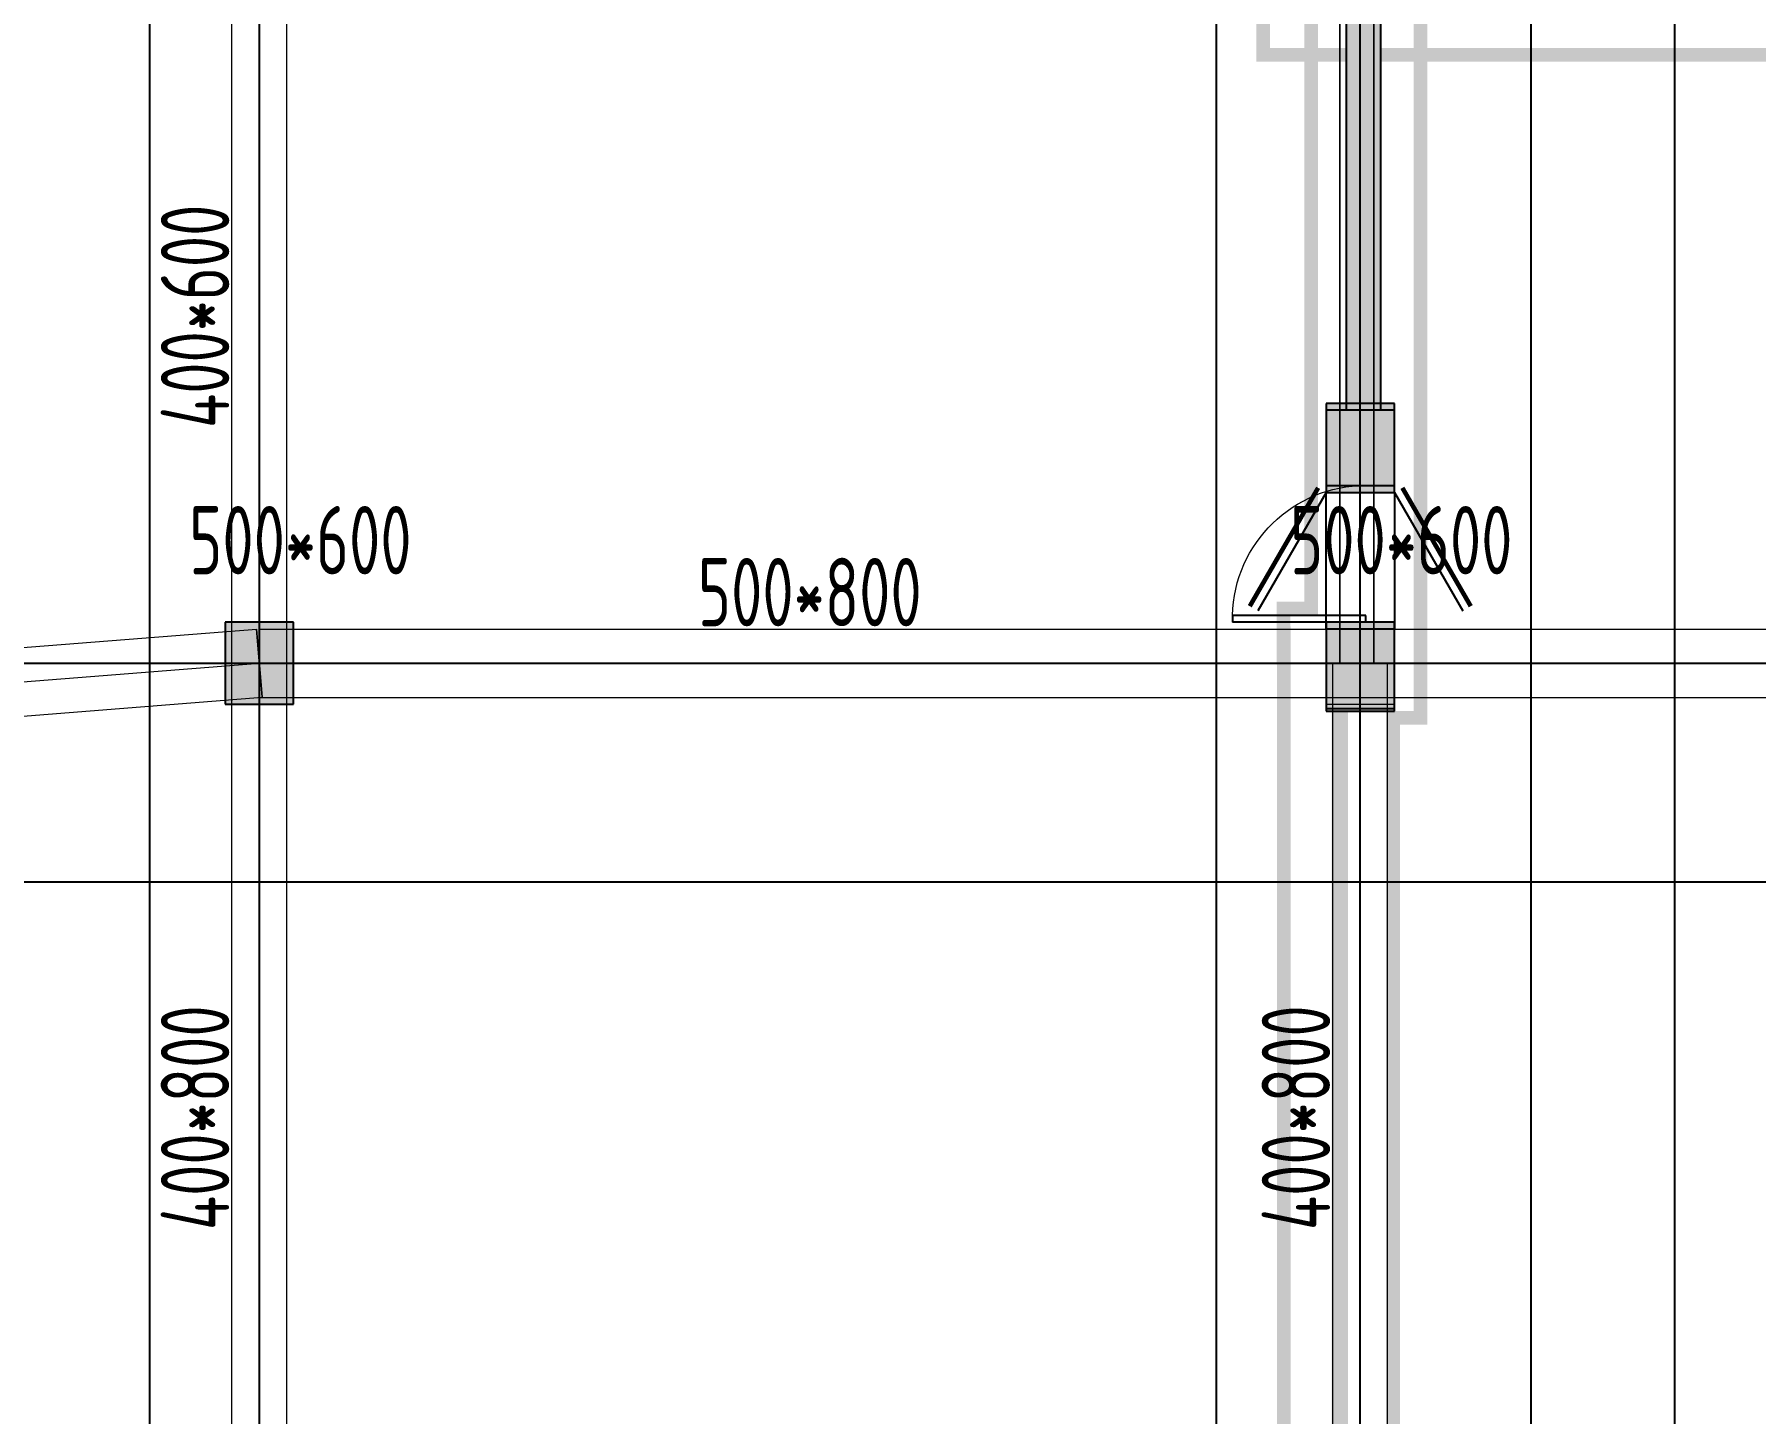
# Model space of a CAD drawing. Extents: x 369444 to 684549, y -549309 to 575337.
# Drawn here: x 528480 to 541065, y 444718 to 454807 of the extents above; entities that cross this region are included whole.
import ezdxf

# ---------------------------------------------------------------- set-up
doc = ezdxf.new("R2010")
doc.units = 0
doc.header["$LTSCALE"] = 1000
doc.header["$MEASUREMENT"] = 0
doc.linetypes.add('DASH', pattern=[0.35, 0.25, -0.1])
for name, color, linetype, lineweight, true_color in [('-1-0-1', 7, 'Continuous', 0, 0xc0c0c0), ('-1-1-2', 7, 'Continuous', 0, 0xc0c0c0), ('-2-0-1', 1, 'Continuous', 0, 0xff0000), ('-2-1-2', 9, 'Continuous', 0, 0x808080), ('1-6-1', 7, 'Continuous', 0, 0x55ff55), ('1-6-2', 7, 'Continuous', 0, 0x55ff55), ('11-6-1', 2, 'Continuous', 0, 0xffff00), ('11-6-2', 2, 'Continuous', 0, 0xffff00), ('11-6-5', 2, 'Continuous', 0, 0xffff00), ('12-6-1', 4, 'Continuous', 0, 0x00ffff), ('12-6-2', 4, 'Continuous', 0, 0x00ffff), ('12-6-5', 4, 'Continuous', 0, 0x00ffff)]:
    doc.layers.add(name, color=color, linetype=linetype, lineweight=lineweight, true_color=true_color)
for name, color, linetype in [('A-WALL-HATCH', 8, 'Continuous'), ('COLUMN', 9, 'Continuous'), ('DOTE', 1, 'Continuous'), ('PUB_HATCH', 8, 'Continuous'), ('WALL', 9, 'Continuous'), ('WINDOW', 4, 'Continuous'), ('防火分区线', 7, 'Continuous')]:
    doc.layers.add(name, color=color, linetype=linetype)
doc.styles.add('yjkcad', font='yjkeng.shx', dxfattribs={"width": 0.7, "height": 250, "bigfont": 'yjkchn.shx'})

# ---------------------------------------------------------------- blocks, each defined once
blk = doc.blocks.new('$DorLib2D$00000213')
at = {"color": 0, "linetype": 'DASH', "const_width": 0.02}
blk.add_lwpolyline([(0.5, 0), (-0.5, 0)], dxfattribs=at)
blk = doc.blocks.new('$DorLib2D$00000001')
for p, q in [((0.45, 0.975), (0.5, 0.975)), ((0.45, 0), (0.45, 0.975)), ((0.5, 0), (0.5, 0.975)), ((0.5, 0), (0.45, 0))]:
    blk.add_line(p, q)
at = {"lineweight": 13}
blk.add_arc((0.475, 0), 0.975, 91.4693, 180, dxfattribs=at)
blk = doc.blocks.new('_FZH')
blk.add_lwpolyline([(-0.5, -0.5), (0.5, -0.5), (0.5, 0.5), (-0.5, 0.5)], close=True)
at = {"layer": 'PUB_HATCH'}
blk.add_solid([(-0.5, -0.5), (0.5, -0.5), (-0.5, 0.5), (0.5, 0.5)], dxfattribs=at)
blk = doc.blocks.new('$DorLib2D$00000193')
at = {"color": 0}
blk.add_line((-0.5, 0.1), (0.366, 0.6), dxfattribs=at)
at = {"color": 0, "const_width": 0.0333}
blk.add_lwpolyline([(-0.533, 0.158), (0.333, 0.658)], dxfattribs=at)

msp = doc.modelspace()

# ---------------------------------------------------------------- hatches: boundary and pattern name
at = {"layer": 'A-WALL-HATCH'}
for points in [[(537924.6, 451506.8), (538424.6, 451506.8), (538424.6, 452106.8), (537924.6, 452106.8)], [(529874.7, 449906.6), (530374.7, 449906.6), (530374.7, 450506.6), (529874.7, 450506.6)], [(537924.5, 449856.6), (538424.6, 449856.6), (538424.6, 450506.6), (537924.5, 450506.6)]]:
    msp.add_hatch(color=256, dxfattribs=at).paths.add_polyline_path(points)
at = {"layer": 'PUB_HATCH'}
msp.add_hatch(color=256, dxfattribs=at).paths.add_polyline_path([(538074.6, 452057), (538324.6, 452057), (538324.6, 454907), (538204.6, 454957), (538074.6, 454907)])

# ---------------------------------------------------------------- linework, layer by layer
at = {"layer": '-1-0-1', "color": 0}
for p in [(530124.3, 450207.1, -3600), (538174.3, 450207.1, -3600)]:
    msp.add_point(p, dxfattribs=at)
at = {"layer": '-1-1-2', "color": 0}
for p, q in [((530124.3, 450207.1, -3600), (530124.3, 450207.1)), ((538174.3, 450207.1, -3600), (538174.3, 450207.1))]:
    msp.add_line(p, q, dxfattribs=at)
at = {"layer": '-2-0-1', "color": 0}
for p, q in [((530124.3, 450207.1, -3600), (530124.3, 455282.1, -3600)), ((538174.3, 450207.1, -3600), (538174.3, 454907.2, -3600)), ((523774.3, 449706.9, -3600), (530124.3, 450207.1, -3600)), ((530124.3, 443557.1, -3600), (530124.3, 450207.1, -3600)), ((530124.3, 450207.1, -3600), (538174.3, 450207.1, -3600)), ((538174.3, 443557.1, -3600), (538174.3, 450207.1, -3600)), ((538174.3, 450207.1, -3600), (546574.3, 450207.1, -3600))]:
    msp.add_line(p, q, dxfattribs=at)
at = {"layer": '-2-1-2', "color": 0}
for p, q in [((530124.3, 450207.1), (530124.3, 455282.1)), ((538174.3, 450207.1), (538174.3, 454907.2)), ((523774.3, 449706.9), (530124.3, 450207.1)), ((530124.3, 443557.1), (530124.3, 450207.1)), ((530124.3, 450207.1), (538174.3, 450207.1)), ((538174.3, 443557.1), (538174.3, 450207.1)), ((538174.3, 450207.1), (546574.3, 450207.1))]:
    msp.add_line(p, q, dxfattribs=at)
at = {"layer": '1-6-1', "color": 0}
for p, q in [((538024.3, 454907.2, -3600), (538024.3, 450207.1, -3600)), ((538024.3, 450207.1), (538024.3, 454907.2)), ((538274.3, 454907.2), (538274.3, 450207.1)), ((538274.3, 450207.1, -3600), (538274.3, 454907.2, -3600)), ((538024.3, 450207.1, -3600), (538024.3, 450207.1)), ((538024.3, 450207.1, -3600), (538274.3, 450207.1, -3600)), ((538024.3, 450207.1), (538024.3, 450207.1, -3600)), ((538274.3, 450207.1), (538024.3, 450207.1)), ((538274.3, 450207.1), (538274.3, 450207.1, -3600)), ((538274.3, 450207.1, -3600), (538274.3, 450207.1))]:
    msp.add_line(p, q, dxfattribs=at)
at = {"layer": '1-6-2', "color": 0}
for p, q in [((538174.3, 454907.2), (538174.3, 450207.1)), ((538174.3, 450207.1, -3600), (538174.3, 454907.2, -3600)), ((538174.3, 450207.1), (538174.3, 450207.1, -3600))]:
    msp.add_line(p, q, dxfattribs=at)
at = {"layer": '11-6-1', "color": 0}
for p, q in [((529874.3, 450507.1), (529874.3, 449907.1)), ((530374.3, 450507.1), (529874.3, 450507.1)), ((529874.3, 450507.1, -3600), (529874.3, 449907.1, -3600)), ((530374.3, 450507.1, -3600), (529874.3, 450507.1, -3600)), ((529874.3, 450507.1, -3600), (529874.3, 450507.1)), ((530374.3, 449907.1), (530374.3, 450507.1)), ((530374.3, 449907.1, -3600), (530374.3, 450507.1, -3600)), ((530374.3, 450507.1, -3600), (530374.3, 450507.1)), ((537924.3, 450507.1), (537924.3, 449907.1)), ((538424.3, 450507.1), (537924.3, 450507.1)), ((537924.3, 450507.1, -3600), (537924.3, 449907.1, -3600)), ((538424.3, 450507.1, -3600), (537924.3, 450507.1, -3600)), ((537924.3, 450507.1, -3600), (537924.3, 450507.1)), ((538424.3, 449907.1), (538424.3, 450507.1)), ((538424.3, 449907.1, -3600), (538424.3, 450507.1, -3600)), ((538424.3, 450507.1, -3600), (538424.3, 450507.1)), ((529874.3, 449907.1), (530374.3, 449907.1)), ((529874.3, 449907.1, -3600), (530374.3, 449907.1, -3600)), ((529874.3, 449907.1, -3600), (529874.3, 449907.1)), ((530374.3, 449907.1, -3600), (530374.3, 449907.1)), ((537924.3, 449907.1), (538424.3, 449907.1)), ((537924.3, 449907.1, -3600), (538424.3, 449907.1, -3600)), ((537924.3, 449907.1, -3600), (537924.3, 449907.1)), ((538424.3, 449907.1, -3600), (538424.3, 449907.1))]:
    msp.add_line(p, q, dxfattribs=at)
at = {"layer": '11-6-2', "color": 0}
for p, q in [((530124.3, 450207.1, -3600), (530124.3, 450207.1)), ((538174.3, 450207.1, -3600), (538174.3, 450207.1))]:
    msp.add_line(p, q, dxfattribs=at)
at = {"layer": '12-6-1', "color": 0}
for p, q in [((529924.3, 450207.1), (529924.3, 455282.1)), ((529924.3, 450207.1, -600), (529924.3, 455282.1, -600)), ((530324.3, 450207.1), (530324.3, 455282.1)), ((530324.3, 450207.1, -600), (530324.3, 455282.1, -600)), ((523754.7, 449956.2), (530104.7, 450456.3)), ((523754.7, 449956.2, -800), (530104.7, 450456.3, -800)), ((530104.7, 450456.3), (530143.9, 449957.8)), ((530104.7, 450456.3, -800), (530104.7, 450456.3)), ((530143.9, 449957.8, -800), (530104.7, 450456.3, -800)), ((530124.3, 450457.1), (530124.3, 449957.1)), ((530124.3, 450457.1, -800), (530124.3, 450457.1)), ((530124.3, 449957.1, -800), (530124.3, 450457.1, -800)), ((530124.3, 450457.1), (538174.3, 450457.1)), ((530124.3, 450457.1, -800), (538174.3, 450457.1, -800)), ((538174.3, 450457.1), (538174.3, 449957.1)), ((538174.3, 450457.1, -800), (538174.3, 450457.1)), ((538174.3, 449957.1, -800), (538174.3, 450457.1, -800)), ((538174.3, 450457.1), (546574.3, 450457.1)), ((538174.3, 450457.1, -800), (546574.3, 450457.1, -800)), ((538174.3, 450457.1), (538174.3, 449957.1)), ((538174.3, 450457.1, -800), (538174.3, 450457.1)), ((538174.3, 449957.1, -800), (538174.3, 450457.1, -800)), ((529924.3, 450207.1), (530324.3, 450207.1)), ((529924.3, 450207.1, -600), (529924.3, 450207.1)), ((530324.3, 450207.1, -600), (529924.3, 450207.1, -600)), ((529924.3, 450207.1, 0), (530324.3, 450207.1, 0)), ((529924.3, 450207.1, -800), (529924.3, 450207.1, 0)), ((530324.3, 450207.1, -800), (529924.3, 450207.1, -800)), ((529924.3, 443557.1, 0), (529924.3, 450207.1, 0)), ((529924.3, 443557.1, -800), (529924.3, 450207.1, -800)), ((530324.3, 450207.1), (530324.3, 450207.1, -600)), ((530324.3, 450207.1, 0), (530324.3, 450207.1, -800)), ((530324.3, 443557.1, 0), (530324.3, 450207.1, 0)), ((530324.3, 443557.1, -800), (530324.3, 450207.1, -800)), ((537974.3, 450207.1, 0), (538374.3, 450207.1, 0)), ((537974.3, 450207.1, -800), (537974.3, 450207.1, 0)), ((538374.3, 450207.1, -800), (537974.3, 450207.1, -800)), ((537974.3, 443557.1, 0), (537974.3, 450207.1, 0)), ((537974.3, 443557.1, -800), (537974.3, 450207.1, -800)), ((538374.3, 450207.1, 0), (538374.3, 450207.1, -800)), ((538374.3, 443557.1, 0), (538374.3, 450207.1, 0)), ((538374.3, 443557.1, -800), (538374.3, 450207.1, -800)), ((523794, 449457.7), (530143.9, 449957.8)), ((523794, 449457.7, -800), (530143.9, 449957.8, -800)), ((530124.3, 449957.1), (530124.3, 449957.1, -800)), ((530124.3, 449957.1), (538174.3, 449957.1)), ((530124.3, 449957.1, -800), (538174.3, 449957.1, -800)), ((530143.9, 449957.8), (530143.9, 449957.8, -800)), ((538174.3, 449957.1), (538174.3, 449957.1, -800)), ((538174.3, 449957.1), (546574.3, 449957.1)), ((538174.3, 449957.1, -800), (546574.3, 449957.1, -800)), ((538174.3, 449957.1), (538174.3, 449957.1, -800))]:
    msp.add_line(p, q, dxfattribs=at)
at = {"layer": '12-6-2', "color": 0}
for p, q in [((530124.3, 450207.1), (530124.3, 455282.1)), ((523774.3, 449706.9), (530124.3, 450207.1)), ((530124.3, 450207.1), (538174.3, 450207.1)), ((530124.3, 443557.1), (530124.3, 450207.1)), ((538174.3, 450207.1), (546574.3, 450207.1)), ((538174.3, 443557.1), (538174.3, 450207.1))]:
    msp.add_line(p, q, dxfattribs=at)
at = {"layer": 'COLUMN', "color": 8}
for p, q in [((538424.6, 452106.8), (537924.6, 452106.8)), ((537924.6, 452106.8), (537924.6, 451506.8)), ((538424.6, 451506.8), (538424.6, 452106.8)), ((537924.6, 451506.8), (538424.6, 451506.8)), ((530374.7, 450506.6), (529874.7, 450506.6)), ((529874.7, 450506.6), (529874.7, 449906.6)), ((530374.7, 449906.6), (530374.7, 450506.6)), ((538424.6, 450506.6), (537924.5, 450506.6)), ((537924.5, 450506.6), (537924.5, 449856.6)), ((538424.6, 449856.6), (538424.6, 450506.6)), ((529874.7, 449906.6), (530374.7, 449906.6)), ((537924.5, 449856.6), (538424.6, 449856.6))]:
    msp.add_line(p, q, dxfattribs=at)
at = {"layer": 'DOTE', "color": 8}
for p, q in [((529324.5, 59364.2), (529324.5, 476704.8)), ((530124.5, 261807), (530124.5, 476704.8)), ((537124.5, 59364.2), (537124.5, 476704.8)), ((538174.5, 261807), (538174.5, 476704.8)), ((539424.5, 59364.2), (539424.5, 476704.8)), ((540474.5, 59364.2), (540474.5, 476704.8))]:
    msp.add_line(p, q, dxfattribs=at)
at = {"layer": 'DOTE', "color": 8, "lineweight": -2}
for p, q in [((377844.4, 450207), (624570.9, 450207)), ((377844.4, 448607), (624570.9, 448607))]:
    msp.add_line(p, q, dxfattribs=at)
at = {"layer": 'WALL'}
for p, q in [((538074.6, 452057), (538074.6, 454907)), ((538324.6, 452057), (538324.6, 454907))]:
    msp.add_line(p, q, dxfattribs=at)
at = {"layer": 'WALL', "linetype": 'ByBlock'}
msp.add_line((537924.5, 449957), (537924.5, 449856.6), dxfattribs=at)
at = {"layer": 'WINDOW'}
msp.add_lwpolyline([(538424.6, 450457), (537924.6, 450457), (537924.6, 451457), (538424.6, 451457)], close=True, dxfattribs=at)
at = {"layer": '防火分区线', "color": 3, "linetype": 'DASH', "ltscale": 8, "const_width": 100}
msp.add_lwpolyline([(541524.5, 454656.9), (537464.5, 454656.9), (537464.5, 455006.9), (536129.6, 455007), (536129.6, 462356.7), (537464.5, 462356.7), (537464.5, 471156.9), (592574.5, 471156.9)], dxfattribs=at)
at = {"layer": '防火分区线', "color": 6, "linetype": 'DASH', "ltscale": 8, "const_width": 100}
for points in [[(537624.5, 406656.8), (537614.5, 450606.9), (537814.5, 450606.9), (537814.5, 455456.9), (540724.5, 455456.9), (540724.5, 457707), (545724.5, 457706.9), (545724.5, 462056.9), (551524.5, 462056.9), (551524.5, 459807), (563374.5, 459807), (563374.5, 456006.9), (573874.5, 456006.9), (573874.5, 461907), (572074.5, 461907), (572074.5, 467806.9), (581524.5, 467806.9), (581524.5, 460356.9), (578327.6, 460356.9), (578327.6, 457620.8)], [(599324.4, 407057.7), (538424.4, 407043.8), (538414.6, 449806.9), (538614.5, 449806.9), (538614.5, 454656.9), (541524.5, 454656.9)]]:
    msp.add_lwpolyline(points, dxfattribs=at)
at = {"layer": '防火分区线', "color": 2, "linetype": 'DASH', "ltscale": 8, "const_width": 100}
for points in [[(538424.6, 406257), (538414.6, 449806.7), (538614.5, 449806.7), (538614.5, 455807), (536929.6, 455806.9), (536929.6, 462356.7), (528684.5, 462356.7), (528684.5, 460456.7), (524614.5, 460456.7), (524614.5, 459506.7), (521224.5, 459506.7), (521224.5, 461956.7), (515524.5, 461956.7), (515524.5, 462957), (512874.4, 462957), (512874.9, 456506.9), (509324.5, 456506.7), (509324.5, 455806.7), (505574.5, 455806.8), (505574.5, 458656.7), (501424.5, 458656.7)], [(537624.4, 407057), (537614.5, 450606.7), (537814.5, 450606.7), (537814.5, 455007), (536129.6, 455006.8), (536129.6, 461556.7), (529484.5, 461556.7), (529484.5, 459656.7), (525414.5, 459656.7), (525414.5, 458706.7), (520424.5, 458706.7), (520424.5, 461156.7), (514724.6, 461156.7), (514724.5, 462157), (513674.5, 462157), (513674.9, 455707), (510124.5, 455706.8), (510124.5, 455006.7), (504774.6, 455006.9)]]:
    msp.add_lwpolyline(points, dxfattribs=at)

# ---------------------------------------------------------------- block references
at = {"layer": 'COLUMN', "color": 31, "xscale": 500.11962890625, "yscale": 581.8741240501404, "zscale": 581.8741240501404}
msp.add_blockref('_FZH', (538174.6, 450166), dxfattribs=at)
at = {"layer": 'WALL', "xscale": 500.0000152587891, "yscale": 600.0008606910708, "zscale": 600.0008606910708, "rotation": 180}
msp.add_blockref('_FZH', (538174.6, 451757, -8003.3), dxfattribs=at)
at = {"layer": 'WINDOW', "lineweight": -2, "xscale": -1000, "yscale": 1000, "zscale": 1000, "rotation": 90}
msp.add_blockref('$DorLib2D$00000001', (538214.5, 451007), dxfattribs=at)
at = {"layer": 'WINDOW', "yscale": 1000.000000000001, "zscale": -1000.000000000001}
for p, xscale, rotation in [((538024.6, 450957), -1000.000000000001, 90), ((538324.6, 450957), 1000.000000000001, 270)]:
    msp.add_blockref('$DorLib2D$00000193', p, dxfattribs=dict(at, xscale=xscale, rotation=rotation))
at = {"layer": 'WINDOW', "linetype": 'ByBlock', "lineweight": -2, "xscale": -6000, "yscale": 6000, "zscale": 6000, "rotation": 270}
msp.add_blockref('$DorLib2D$00000213', (538024.5, 446856.6), dxfattribs=at)

# ---------------------------------------------------------------- texts
at = {"layer": '11-6-5', "color": 0, "char_height": 500, "attachment_point": 8, "style": 'yjkcad'}
for insert in [(530424.3, 450857.1, -3600), (538474.3, 450857.1, -3600)]:
    msp.add_mtext('500*600', dxfattribs=dict(at, insert=insert))
at = {"layer": '12-6-5', "color": 0, "char_height": 500, "attachment_point": 8, "rotation": 90, "style": 'yjkcad'}
for s, insert in [('400*600', (529904.3, 452744.6)), ('400*800', (529904.3, 446882.1)), ('400*800', (537954.3, 446882.1))]:
    msp.add_mtext(s, dxfattribs=dict(at, insert=insert))
at = {"layer": '12-6-5', "color": 0, "insert": (534149.3, 450477.1), "char_height": 500, "attachment_point": 8, "style": 'yjkcad'}
msp.add_mtext('500*800', dxfattribs=at)

doc.saveas('drawing.dxf')
